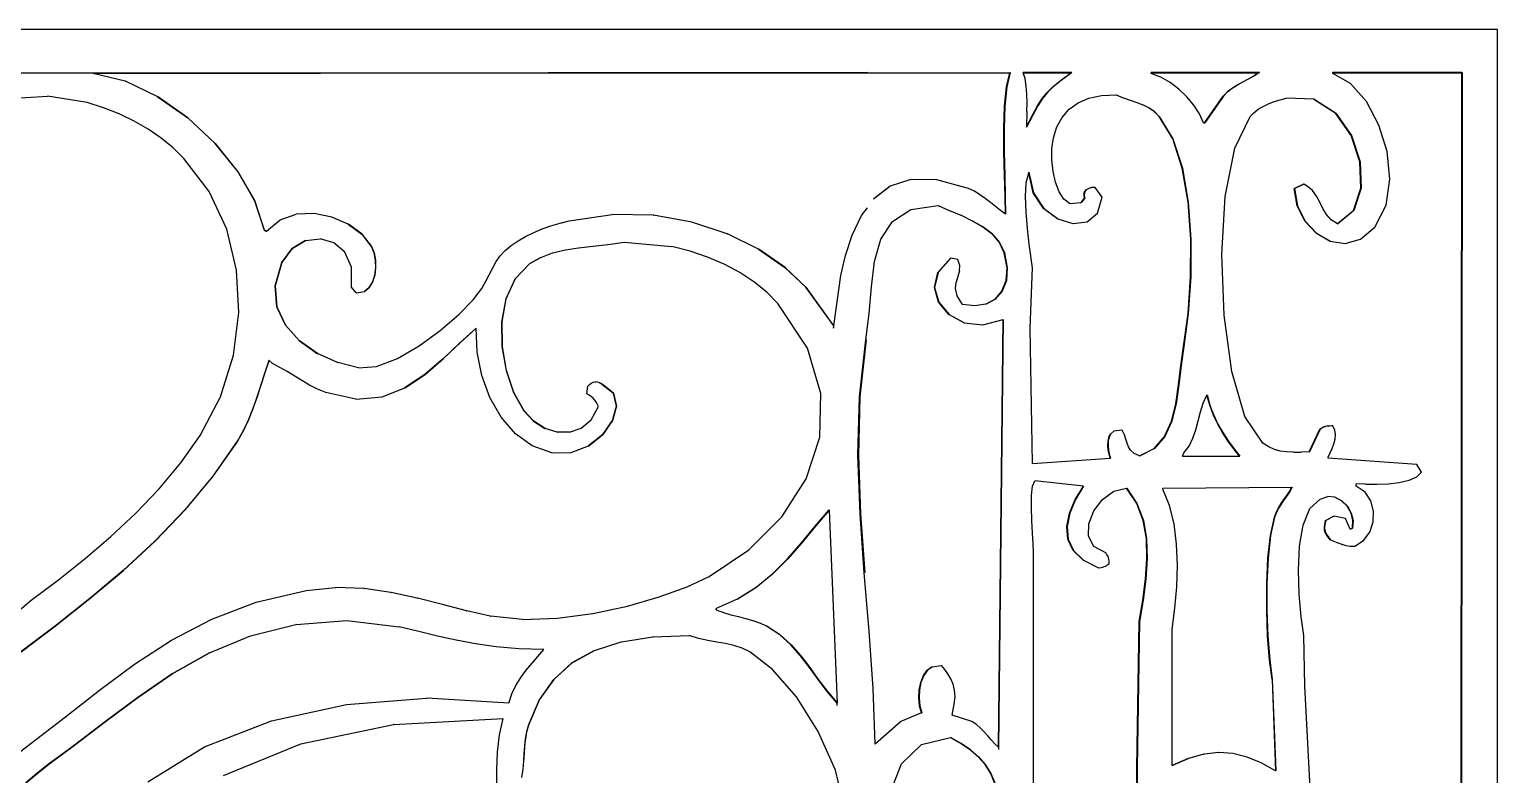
# Model space of a CAD drawing. Header units: inches. Extents: x 1397 to 20304, y -27267 to -746.
# Drawn here: x 17259.59 to 17279.58, y -23847.91 to -23837.76 of the extents above; entities that cross this region are included whole.
import ezdxf

# ---------------------------------------------------------------- set-up
doc = ezdxf.new("R2010")
doc.units = ezdxf.units.IN
doc.header["$LTSCALE"] = 17
doc.header["$MEASUREMENT"] = 0
doc.layers.add('25 BOT BAR', color=12, linetype='Continuous', lineweight=25)

# ---------------------------------------------------------------- blocks, each defined once
blk = doc.blocks.new('A$C261f3448')
for p, q in [((0, 24), (40, 24)), ((40, 0), (40, 24)), ((19.334, 23.407), (27.071, 23.407)), ((20.879, 23.4), (20.876, 23.4)), ((20.879, 23.4), (27.071, 23.407)), ((21.315, 23.293), (20.879, 23.4)), ((27.065, 23.407), (33.361, 23.414)), ((27.065, 23.407), (33.36, 23.407)), ((27.074, 23.407), (27.071, 23.407)), ((31.421, 23.412), (27.074, 23.407)), ((27.074, 23.407), (31.421, 23.407)), ((33.314, 23.218), (33.36, 23.407)), ((33.364, 23.414), (33.317, 23.218)), ((33.36, 23.407), (33.361, 23.414)), ((33.361, 23.414), (33.364, 23.414)), ((34.202, 23.414), (33.539, 23.414)), ((33.541, 23.407), (33.539, 23.414)), ((33.541, 23.407), (34.192, 23.407)), ((33.566, 23.329), (33.541, 23.407)), ((34.057, 23.309), (34.192, 23.407)), ((34.205, 23.414), (34.06, 23.309)), ((34.192, 23.407), (34.202, 23.414)), ((34.202, 23.414), (34.205, 23.414)), ((36.755, 23.414), (35.283, 23.414)), ((35.283, 23.407), (35.283, 23.414)), ((35.283, 23.407), (36.743, 23.407)), ((35.283, 23.4), (35.283, 23.407)), ((35.413, 23.349), (35.283, 23.4)), ((36.683, 23.368), (36.743, 23.407)), ((36.746, 23.407), (36.686, 23.368)), ((36.743, 23.407), (36.755, 23.414)), ((36.743, 23.407), (36.746, 23.407)), ((36.758, 23.414), (36.746, 23.407)), ((36.755, 23.414), (36.758, 23.414)), ((39.513, 23.414), (37.756, 23.414)), ((37.756, 23.407), (37.756, 23.414)), ((37.756, 23.407), (39.513, 23.407)), ((37.756, 23.4), (37.756, 23.407)), ((37.999, 23.263), (37.756, 23.4)), ((39.505, 13.737), (39.513, 23.407)), ((39.516, 23.407), (39.508, 13.737)), ((39.513, 23.407), (39.513, 23.414)), ((39.513, 23.414), (39.516, 23.414)), ((39.513, 23.407), (39.516, 23.407)), ((39.516, 23.414), (39.516, 23.407)), ((21.315, 23.293), (21.318, 23.293)), ((21.751, 23.084), (21.318, 23.293)), ((33.288, 22.955), (33.314, 23.218)), ((33.317, 23.218), (33.291, 22.955)), ((33.314, 23.218), (33.317, 23.218)), ((33.583, 23.228), (33.566, 23.329)), ((33.591, 23.116), (33.583, 23.228)), ((33.866, 23.141), (33.949, 23.222)), ((33.952, 23.222), (33.87, 23.141)), ((33.949, 23.222), (34.057, 23.309)), ((33.949, 23.222), (33.952, 23.222)), ((34.06, 23.309), (33.952, 23.222)), ((34.057, 23.309), (34.06, 23.309)), ((35.54, 23.276), (35.413, 23.349)), ((35.66, 23.185), (35.54, 23.276)), ((36.321, 23.15), (36.387, 23.2)), ((36.39, 23.2), (36.324, 23.15)), ((36.387, 23.2), (36.458, 23.244)), ((36.387, 23.2), (36.39, 23.2)), ((36.461, 23.244), (36.39, 23.2)), ((36.458, 23.244), (36.533, 23.286)), ((36.458, 23.244), (36.461, 23.244)), ((36.536, 23.286), (36.461, 23.244)), ((36.533, 23.286), (36.608, 23.326)), ((36.533, 23.286), (36.536, 23.286)), ((36.611, 23.326), (36.536, 23.286)), ((36.608, 23.326), (36.683, 23.368)), ((36.608, 23.326), (36.611, 23.326)), ((36.686, 23.368), (36.611, 23.326)), ((36.683, 23.368), (36.686, 23.368)), ((38.213, 23.018), (37.999, 23.263)), ((19.667, 23.054), (20.258, 23.092)), ((20.797, 23.005), (20.258, 23.092)), ((21.02, 22.933), (20.797, 23.005)), ((21.751, 23.084), (21.754, 23.084)), ((21.751, 23.084), (22.165, 22.794)), ((22.168, 22.794), (21.754, 23.084)), ((33.594, 22.998), (33.591, 23.116)), ((33.592, 22.881), (33.594, 22.998)), ((33.737, 22.957), (33.799, 23.057)), ((33.802, 23.057), (33.74, 22.957)), ((33.799, 23.057), (33.866, 23.141)), ((33.799, 23.057), (33.802, 23.057)), ((33.87, 23.141), (33.802, 23.057)), ((33.866, 23.141), (33.87, 23.141)), ((34.166, 22.911), (34.288, 22.998)), ((34.288, 22.998), (34.435, 23.061)), ((34.435, 23.061), (34.608, 23.098)), ((34.608, 23.098), (34.807, 23.107)), ((34.807, 23.107), (34.902, 23.069)), ((34.902, 23.069), (34.905, 23.069)), ((34.905, 23.069), (35.086, 23.004)), ((35.086, 23.004), (35.089, 23.004)), ((35.089, 23.004), (35.171, 22.97)), ((35.77, 23.08), (35.66, 23.185)), ((35.865, 22.966), (35.77, 23.08)), ((36.009, 22.726), (36.263, 23.092)), ((36.266, 23.092), (36.012, 22.726)), ((36.263, 23.092), (36.321, 23.15)), ((36.263, 23.092), (36.266, 23.092)), ((36.324, 23.15), (36.266, 23.092)), ((36.321, 23.15), (36.324, 23.15)), ((36.879, 22.986), (36.956, 23.017)), ((36.956, 23.017), (37.038, 23.042)), ((37.038, 23.042), (37.122, 23.063)), ((37.496, 23.047), (37.122, 23.063)), ((37.496, 23.047), (37.499, 23.047)), ((37.795, 22.859), (37.496, 23.047)), ((37.499, 23.047), (37.798, 22.859)), ((38.383, 22.697), (38.213, 23.018)), ((21.233, 22.848), (21.02, 22.933)), ((21.435, 22.75), (21.233, 22.848)), ((22.165, 22.794), (22.168, 22.794)), ((22.165, 22.794), (22.537, 22.445)), ((22.54, 22.445), (22.168, 22.794)), ((33.278, 22.649), (33.288, 22.955)), ((33.291, 22.955), (33.281, 22.649)), ((33.288, 22.955), (33.291, 22.955)), ((33.671, 22.831), (33.586, 22.668)), ((33.592, 22.881), (33.587, 22.674)), ((33.587, 22.674), (33.668, 22.831)), ((33.668, 22.831), (33.737, 22.957)), ((33.668, 22.831), (33.671, 22.831)), ((33.74, 22.957), (33.671, 22.831)), ((33.737, 22.957), (33.74, 22.957)), ((33.997, 22.671), (34.069, 22.801)), ((34.069, 22.801), (34.166, 22.911)), ((35.171, 22.97), (35.175, 22.97)), ((35.251, 22.929), (35.171, 22.97)), ((35.175, 22.97), (35.254, 22.929)), ((35.324, 22.879), (35.251, 22.929)), ((35.251, 22.929), (35.254, 22.929)), ((35.254, 22.929), (35.327, 22.879)), ((35.324, 22.879), (35.327, 22.879)), ((35.391, 22.814), (35.324, 22.879)), ((35.327, 22.879), (35.394, 22.814)), ((35.576, 22.51), (35.391, 22.814)), ((35.391, 22.814), (35.394, 22.814)), ((35.394, 22.814), (35.579, 22.51)), ((35.942, 22.847), (35.865, 22.966)), ((35.996, 22.726), (35.942, 22.847)), ((36.42, 22.381), (36.631, 22.814)), ((36.631, 22.814), (36.682, 22.865)), ((36.682, 22.865), (36.741, 22.911)), ((36.741, 22.911), (36.807, 22.951)), ((36.807, 22.951), (36.879, 22.986)), ((37.795, 22.859), (37.798, 22.859)), ((38.007, 22.555), (37.795, 22.859)), ((37.798, 22.859), (38.01, 22.555)), ((21.625, 22.639), (21.435, 22.75)), ((21.802, 22.518), (21.625, 22.639)), ((33.278, 22.649), (33.281, 22.649)), ((33.279, 22.326), (33.278, 22.649)), ((33.281, 22.649), (33.282, 22.326)), ((33.586, 22.668), (33.587, 22.674)), ((33.951, 22.521), (33.997, 22.671)), ((35.996, 22.726), (36.009, 22.726)), ((36.009, 22.726), (36.012, 22.726)), ((38.495, 22.334), (38.383, 22.697)), ((21.965, 22.386), (21.802, 22.518)), ((22.537, 22.445), (22.848, 22.06)), ((22.537, 22.445), (22.54, 22.445)), ((22.851, 22.06), (22.54, 22.445)), ((33.932, 22.377), (33.951, 22.521)), ((35.576, 22.51), (35.579, 22.51)), ((35.705, 22.111), (35.576, 22.51)), ((35.579, 22.51), (35.708, 22.111)), ((38.007, 22.555), (38.01, 22.555)), ((38.124, 22.195), (38.007, 22.555)), ((38.01, 22.555), (38.128, 22.195)), ((22.113, 22.243), (21.965, 22.386)), ((22.457, 21.79), (22.113, 22.243)), ((33.286, 22.008), (33.279, 22.326)), ((33.279, 22.326), (33.282, 22.326)), ((33.282, 22.326), (33.289, 22.008)), ((33.93, 22.222), (33.932, 22.377)), ((33.947, 22.065), (33.93, 22.222)), ((36.292, 21.722), (36.42, 22.381)), ((38.138, 21.835), (38.124, 22.195)), ((38.124, 22.195), (38.128, 22.195)), ((38.128, 22.195), (38.141, 21.835)), ((38.533, 21.959), (38.495, 22.334)), ((22.848, 22.06), (23.078, 21.658)), ((22.848, 22.06), (22.851, 22.06)), ((23.081, 21.658), (22.851, 22.06)), ((33.286, 22.008), (33.289, 22.008)), ((33.294, 21.718), (33.286, 22.008)), ((33.289, 22.008), (33.297, 21.718)), ((33.583, 21.909), (33.617, 22.046)), ((33.617, 22.046), (33.618, 22.053)), ((33.676, 21.774), (33.617, 22.046)), ((33.618, 22.053), (33.679, 21.774)), ((33.98, 21.917), (33.947, 22.065)), ((35.705, 22.111), (35.708, 22.111)), ((35.786, 21.646), (35.705, 22.111)), ((35.708, 22.111), (35.789, 21.646)), ((22.696, 21.277), (22.457, 21.79)), ((31.502, 21.691), (31.726, 21.863)), ((31.729, 21.863), (31.505, 21.691)), ((31.726, 21.863), (31.729, 21.863)), ((32.01, 21.957), (31.729, 21.863)), ((32.01, 21.957), (32.013, 21.957)), ((32.366, 21.951), (32.013, 21.957)), ((32.794, 21.833), (32.366, 21.951)), ((32.876, 21.794), (32.794, 21.833)), ((32.952, 21.748), (32.876, 21.794)), ((33.572, 21.722), (33.583, 21.909)), ((34.029, 21.788), (33.98, 21.917)), ((34.372, 21.771), (34.383, 21.797)), ((34.386, 21.797), (34.375, 21.771)), ((34.383, 21.797), (34.403, 21.818)), ((34.383, 21.797), (34.386, 21.797)), ((34.406, 21.818), (34.386, 21.797)), ((34.403, 21.818), (34.432, 21.834)), ((34.403, 21.818), (34.406, 21.818)), ((34.435, 21.834), (34.406, 21.818)), ((34.432, 21.834), (34.435, 21.834)), ((34.47, 21.844), (34.435, 21.834)), ((34.47, 21.844), (34.473, 21.844)), ((34.519, 21.848), (34.473, 21.844)), ((34.519, 21.848), (34.522, 21.848)), ((34.617, 21.716), (34.522, 21.848)), ((37.23, 21.833), (37.233, 21.833)), ((37.27, 21.598), (37.23, 21.833)), ((37.233, 21.833), (37.357, 21.892)), ((37.358, 21.891), (37.233, 21.833)), ((37.233, 21.833), (37.274, 21.598)), ((37.357, 21.892), (37.36, 21.892)), ((37.357, 21.892), (37.358, 21.891)), ((37.36, 21.892), (37.358, 21.891)), ((37.408, 21.863), (37.36, 21.892)), ((37.481, 21.804), (37.408, 21.863)), ((37.535, 21.729), (37.481, 21.804)), ((38.038, 21.534), (38.138, 21.835)), ((38.141, 21.835), (38.041, 21.534)), ((38.138, 21.835), (38.141, 21.835)), ((38.482, 21.606), (38.533, 21.959)), ((23.078, 21.658), (23.081, 21.658)), ((23.078, 21.658), (23.207, 21.263)), ((23.21, 21.263), (23.081, 21.658)), ((31.502, 21.691), (31.505, 21.691)), ((32.009, 21.544), (32.381, 21.599)), ((32.381, 21.599), (32.533, 21.534)), ((33.025, 21.697), (32.952, 21.748)), ((33.095, 21.643), (33.025, 21.697)), ((33.164, 21.588), (33.095, 21.643)), ((33.294, 21.718), (33.297, 21.718)), ((33.298, 21.484), (33.294, 21.718)), ((33.297, 21.718), (33.301, 21.482)), ((33.579, 21.509), (33.572, 21.722)), ((33.676, 21.774), (33.679, 21.774)), ((33.818, 21.56), (33.676, 21.774)), ((33.679, 21.774), (33.821, 21.56)), ((34.094, 21.689), (34.029, 21.788)), ((34.173, 21.628), (34.094, 21.689)), ((34.173, 21.628), (34.329, 21.643)), ((34.329, 21.643), (34.376, 21.702)), ((34.329, 21.643), (34.332, 21.643)), ((34.379, 21.702), (34.332, 21.643)), ((34.37, 21.739), (34.372, 21.771)), ((34.376, 21.702), (34.37, 21.739)), ((34.37, 21.739), (34.373, 21.739)), ((34.372, 21.771), (34.375, 21.771)), ((34.375, 21.771), (34.373, 21.739)), ((34.373, 21.739), (34.379, 21.702)), ((34.376, 21.702), (34.379, 21.702)), ((34.554, 21.497), (34.617, 21.716)), ((35.786, 21.646), (35.789, 21.646)), ((35.822, 21.143), (35.786, 21.646)), ((35.789, 21.646), (35.825, 21.143)), ((36.245, 20.933), (36.292, 21.722)), ((37.27, 21.598), (37.274, 21.598)), ((37.376, 21.389), (37.27, 21.598)), ((37.274, 21.598), (37.379, 21.389)), ((37.579, 21.647), (37.535, 21.729)), ((37.621, 21.561), (37.579, 21.647)), ((38.327, 21.306), (38.482, 21.606)), ((23.24, 21.249), (23.422, 21.405)), ((23.422, 21.405), (23.644, 21.484)), ((23.888, 21.493), (23.644, 21.484)), ((24.126, 21.443), (23.888, 21.493)), ((24.126, 21.443), (24.129, 21.443)), ((24.35, 21.345), (24.129, 21.443)), ((27.235, 21.362), (27.361, 21.394)), ((27.361, 21.394), (27.943, 21.478)), ((27.943, 21.478), (27.946, 21.478)), ((28.502, 21.467), (27.946, 21.478)), ((28.502, 21.467), (28.505, 21.467)), ((29.028, 21.375), (28.505, 21.467)), ((31.212, 21.198), (31.34, 21.463)), ((31.34, 21.463), (31.421, 21.57)), ((31.759, 21.385), (32.009, 21.544)), ((32.533, 21.534), (32.536, 21.534)), ((32.536, 21.534), (32.691, 21.467)), ((32.691, 21.467), (32.694, 21.467)), ((32.694, 21.467), (32.846, 21.394)), ((32.846, 21.394), (32.849, 21.394)), ((32.99, 21.311), (32.846, 21.394)), ((32.849, 21.394), (32.993, 21.311)), ((33.232, 21.533), (33.164, 21.588)), ((33.298, 21.484), (33.232, 21.533)), ((33.301, 21.482), (33.298, 21.484)), ((33.597, 21.288), (33.579, 21.509)), ((33.818, 21.56), (33.821, 21.56)), ((34.009, 21.418), (33.818, 21.56)), ((33.821, 21.56), (34.012, 21.418)), ((34.009, 21.418), (34.012, 21.418)), ((34.012, 21.418), (34.217, 21.356)), ((34.411, 21.38), (34.554, 21.497)), ((37.669, 21.479), (37.621, 21.561)), ((37.733, 21.407), (37.669, 21.479)), ((37.818, 21.351), (37.733, 21.407)), ((37.818, 21.351), (38.038, 21.534)), ((38.041, 21.534), (37.82, 21.35)), ((38.038, 21.534), (38.041, 21.534)), ((22.83, 20.722), (22.696, 21.277)), ((23.207, 21.263), (23.21, 21.263)), ((23.24, 21.249), (23.21, 21.263)), ((23.21, 21.263), (23.239, 21.248)), ((23.239, 21.248), (23.24, 21.249)), ((24.35, 21.345), (24.353, 21.345)), ((24.35, 21.345), (24.536, 21.208)), ((24.539, 21.208), (24.353, 21.345)), ((24.536, 21.208), (24.539, 21.208)), ((24.536, 21.208), (24.666, 21.043)), ((24.669, 21.043), (24.539, 21.208)), ((26.766, 21.179), (26.876, 21.232)), ((26.876, 21.232), (26.991, 21.281)), ((26.991, 21.281), (27.111, 21.324)), ((27.111, 21.324), (27.235, 21.362)), ((29.028, 21.375), (29.031, 21.375)), ((29.51, 21.217), (29.031, 21.375)), ((29.51, 21.217), (29.513, 21.217)), ((29.937, 21.007), (29.513, 21.217)), ((31.12, 20.92), (31.212, 21.198)), ((31.604, 21.142), (31.759, 21.385)), ((32.99, 21.311), (32.993, 21.311)), ((33.116, 21.213), (32.99, 21.311)), ((32.993, 21.311), (33.119, 21.213)), ((33.116, 21.213), (33.119, 21.213)), ((33.216, 21.095), (33.116, 21.213)), ((33.119, 21.213), (33.219, 21.095)), ((33.622, 21.076), (33.597, 21.288)), ((34.217, 21.356), (34.22, 21.356)), ((34.22, 21.356), (34.411, 21.38)), ((37.376, 21.389), (37.379, 21.389)), ((37.53, 21.223), (37.376, 21.389)), ((37.379, 21.389), (37.533, 21.223)), ((37.53, 21.223), (37.533, 21.223)), ((37.718, 21.115), (37.53, 21.223)), ((37.533, 21.223), (37.721, 21.115)), ((37.82, 21.35), (37.818, 21.351)), ((38.134, 21.141), (38.327, 21.306)), ((23.586, 21.017), (23.445, 20.823)), ((23.448, 20.823), (23.589, 21.017)), ((23.768, 21.124), (23.586, 21.017)), ((23.586, 21.017), (23.589, 21.017)), ((23.589, 21.017), (23.771, 21.124)), ((23.768, 21.124), (23.771, 21.124)), ((23.771, 21.124), (23.967, 21.148)), ((24.154, 21.094), (23.967, 21.148)), ((24.305, 20.963), (24.154, 21.094)), ((24.666, 21.043), (24.669, 21.043)), ((24.666, 21.043), (24.702, 20.955)), ((24.705, 20.955), (24.669, 21.043)), ((26.486, 20.989), (26.568, 21.058)), ((26.568, 21.058), (26.663, 21.121)), ((26.663, 21.121), (26.766, 21.179)), ((27.136, 20.954), (27.304, 20.996)), ((27.304, 20.996), (27.307, 20.996)), ((27.307, 20.996), (27.486, 21.025)), ((27.486, 21.025), (27.489, 21.025)), ((27.489, 21.025), (27.68, 21.048)), ((27.68, 21.048), (27.683, 21.048)), ((27.683, 21.048), (27.887, 21.071)), ((27.89, 21.071), (27.887, 21.071)), ((27.89, 21.071), (28.106, 21.101)), ((28.106, 21.101), (28.757, 21.043)), ((29.005, 20.98), (28.757, 21.043)), ((29.937, 21.007), (29.94, 21.007)), ((29.937, 21.007), (30.297, 20.758)), ((30.3, 20.758), (29.94, 21.007)), ((31.518, 20.838), (31.604, 21.142)), ((33.216, 21.095), (33.219, 21.095)), ((33.282, 20.955), (33.216, 21.095)), ((33.219, 21.095), (33.285, 20.955)), ((33.666, 20.75), (33.622, 21.076)), ((35.82, 20.629), (35.822, 21.143)), ((35.822, 21.143), (35.825, 21.143)), ((35.825, 21.143), (35.823, 20.629)), ((37.718, 21.115), (37.721, 21.115)), ((37.721, 21.115), (37.923, 21.083)), ((37.923, 21.083), (37.926, 21.083)), ((37.924, 21.083), (37.923, 21.083)), ((37.926, 21.083), (38.134, 21.141)), ((23.445, 20.823), (23.354, 20.506)), ((23.357, 20.506), (23.448, 20.823)), ((23.445, 20.823), (23.448, 20.823)), ((24.395, 20.759), (24.305, 20.963)), ((24.702, 20.955), (24.705, 20.955)), ((24.702, 20.955), (24.721, 20.856)), ((24.724, 20.856), (24.705, 20.955)), ((24.721, 20.856), (24.724, 20.856)), ((24.721, 20.856), (24.724, 20.753)), ((24.727, 20.753), (24.724, 20.856)), ((26.319, 20.752), (26.366, 20.836)), ((26.366, 20.836), (26.42, 20.915)), ((26.42, 20.915), (26.486, 20.989)), ((26.822, 20.809), (26.622, 20.602)), ((26.625, 20.602), (26.825, 20.809)), ((26.972, 20.894), (26.822, 20.809)), ((26.822, 20.809), (26.825, 20.809)), ((26.825, 20.809), (26.975, 20.894)), ((26.972, 20.894), (26.975, 20.894)), ((26.975, 20.894), (27.133, 20.954)), ((27.133, 20.954), (27.136, 20.954)), ((29.243, 20.899), (29.005, 20.98)), ((29.469, 20.802), (29.243, 20.899)), ((29.681, 20.69), (29.469, 20.802)), ((31.056, 20.648), (31.12, 20.92)), ((31.473, 20.494), (31.518, 20.838)), ((32.379, 20.69), (32.553, 20.882)), ((32.556, 20.882), (32.382, 20.69)), ((32.553, 20.882), (32.556, 20.882)), ((32.553, 20.882), (32.557, 20.881)), ((32.651, 20.867), (32.556, 20.882)), ((32.68, 20.785), (32.651, 20.867)), ((33.282, 20.955), (33.285, 20.955)), ((33.321, 20.752), (33.282, 20.955)), ((33.285, 20.955), (33.324, 20.752)), ((36.276, 20.107), (36.245, 20.933)), ((22.861, 20.144), (22.83, 20.722)), ((24.396, 20.487), (24.395, 20.759)), ((24.711, 20.652), (24.681, 20.56)), ((24.684, 20.56), (24.714, 20.652)), ((24.724, 20.753), (24.711, 20.652)), ((24.711, 20.652), (24.714, 20.652)), ((24.714, 20.652), (24.727, 20.753)), ((24.724, 20.753), (24.727, 20.753)), ((26.226, 20.57), (26.319, 20.752)), ((26.622, 20.602), (26.498, 20.33)), ((26.501, 20.33), (26.625, 20.602)), ((26.622, 20.602), (26.625, 20.602)), ((29.875, 20.563), (29.681, 20.69)), ((30.297, 20.758), (30.3, 20.758)), ((30.297, 20.758), (30.58, 20.487)), ((30.583, 20.487), (30.3, 20.758)), ((30.964, 19.96), (31.056, 20.648)), ((32.331, 20.482), (32.379, 20.69)), ((32.382, 20.69), (32.334, 20.482)), ((32.379, 20.69), (32.382, 20.69)), ((32.675, 20.709), (32.628, 20.556)), ((32.675, 20.709), (32.68, 20.785)), ((33.309, 20.577), (33.321, 20.752)), ((33.324, 20.752), (33.312, 20.577)), ((33.321, 20.752), (33.324, 20.752)), ((33.634, 19.93), (33.666, 20.75)), ((35.786, 20.132), (35.82, 20.629)), ((35.823, 20.629), (35.789, 20.132)), ((35.82, 20.629), (35.823, 20.629)), ((23.354, 20.506), (23.377, 20.22)), ((23.354, 20.506), (23.357, 20.506)), ((23.38, 20.22), (23.357, 20.506)), ((24.46, 20.413), (24.396, 20.487)), ((24.46, 20.413), (24.463, 20.413)), ((24.463, 20.413), (24.571, 20.428)), ((24.634, 20.484), (24.571, 20.428)), ((24.571, 20.428), (24.574, 20.428)), ((24.574, 20.428), (24.637, 20.484)), ((24.681, 20.56), (24.634, 20.484)), ((24.634, 20.484), (24.637, 20.484)), ((24.637, 20.484), (24.684, 20.56)), ((24.681, 20.56), (24.684, 20.56)), ((26.053, 20.318), (26.172, 20.472)), ((26.172, 20.472), (26.226, 20.57)), ((30.048, 20.421), (29.875, 20.563)), ((30.199, 20.267), (30.048, 20.421)), ((30.58, 20.487), (30.96, 19.96)), ((30.58, 20.487), (30.583, 20.487)), ((30.964, 19.96), (30.583, 20.487)), ((31.442, 20.13), (31.473, 20.494)), ((32.331, 20.482), (32.334, 20.482)), ((32.387, 20.282), (32.331, 20.482)), ((32.334, 20.482), (32.39, 20.282)), ((32.62, 20.47), (32.628, 20.556)), ((32.643, 20.37), (32.62, 20.47)), ((33.157, 20.327), (33.252, 20.434)), ((33.255, 20.434), (33.16, 20.327)), ((33.252, 20.434), (33.309, 20.577)), ((33.252, 20.434), (33.255, 20.434)), ((33.312, 20.577), (33.255, 20.434)), ((33.309, 20.577), (33.312, 20.577)), ((23.377, 20.22), (23.38, 20.22)), ((23.377, 20.22), (23.495, 19.969)), ((23.498, 19.969), (23.38, 20.22)), ((25.855, 20.118), (26.053, 20.318)), ((26.498, 20.33), (26.441, 20.016)), ((26.444, 20.016), (26.501, 20.33)), ((26.498, 20.33), (26.501, 20.33)), ((30.602, 19.656), (30.199, 20.267)), ((32.387, 20.282), (32.39, 20.282)), ((32.528, 20.115), (32.387, 20.282)), ((32.39, 20.282), (32.531, 20.115)), ((32.714, 20.252), (32.643, 20.37)), ((32.883, 20.232), (32.714, 20.252)), ((33.031, 20.258), (32.883, 20.232)), ((33.031, 20.258), (33.157, 20.327)), ((33.031, 20.258), (33.034, 20.258)), ((33.16, 20.327), (33.034, 20.258)), ((33.157, 20.327), (33.16, 20.327)), ((22.788, 19.563), (22.861, 20.144)), ((25.602, 19.9), (25.855, 20.118)), ((26.441, 20.016), (26.444, 20.016)), ((26.441, 20.016), (26.445, 19.682)), ((26.448, 19.682), (26.444, 20.016)), ((31.398, 19.769), (31.442, 20.13)), ((32.528, 20.115), (32.531, 20.115)), ((32.735, 20.004), (32.528, 20.115)), ((32.531, 20.115), (32.738, 20.004)), ((32.735, 20.004), (32.738, 20.004)), ((32.738, 20.004), (32.988, 19.974)), ((32.991, 19.974), (33.266, 20.047)), ((33.203, 14.224), (33.266, 20.047)), ((33.269, 20.047), (33.206, 14.221)), ((33.266, 20.047), (33.269, 20.047)), ((35.724, 19.682), (35.786, 20.132)), ((35.789, 20.132), (35.727, 19.682)), ((35.786, 20.132), (35.789, 20.132)), ((36.381, 19.341), (36.276, 20.107)), ((23.495, 19.969), (23.685, 19.757)), ((23.495, 19.969), (23.498, 19.969)), ((23.688, 19.757), (23.498, 19.969)), ((25.315, 19.69), (25.602, 19.9)), ((26.093, 19.93), (25.875, 19.737)), ((25.878, 19.737), (26.093, 19.928)), ((26.093, 19.928), (26.093, 19.93)), ((26.107, 19.604), (26.093, 19.928)), ((30.96, 19.96), (30.96, 19.93)), ((30.96, 19.96), (30.964, 19.96)), ((30.96, 19.93), (30.964, 19.953)), ((30.964, 19.953), (30.964, 19.96)), ((32.988, 19.974), (32.991, 19.974)), ((33.666, 18.086), (33.634, 19.93)), ((23.685, 19.757), (23.929, 19.587)), ((23.685, 19.757), (23.688, 19.757)), ((23.932, 19.587), (23.688, 19.757)), ((25.02, 19.516), (25.315, 19.69)), ((25.875, 19.737), (25.647, 19.518)), ((25.65, 19.518), (25.878, 19.737)), ((25.875, 19.737), (25.878, 19.737)), ((26.17, 19.285), (26.107, 19.604)), ((26.445, 19.682), (26.448, 19.682)), ((26.445, 19.682), (26.502, 19.354)), ((26.505, 19.354), (26.448, 19.682)), ((30.784, 19.042), (30.602, 19.656)), ((31.31, 18.994), (31.398, 19.769)), ((31.404, 19.769), (31.316, 18.994)), ((31.319, 18.994), (31.408, 19.769)), ((35.687, 19.423), (35.724, 19.682)), ((35.727, 19.682), (35.69, 19.423)), ((35.724, 19.682), (35.727, 19.682)), ((22.613, 18.997), (22.788, 19.563)), ((23.27, 19.491), (23.215, 19.324)), ((23.218, 19.324), (23.273, 19.489)), ((23.273, 19.489), (23.27, 19.491)), ((23.318, 19.447), (23.273, 19.489)), ((23.421, 19.396), (23.318, 19.447)), ((23.52, 19.338), (23.421, 19.396)), ((23.929, 19.587), (23.932, 19.587)), ((24.204, 19.463), (23.932, 19.587)), ((24.204, 19.463), (24.207, 19.463)), ((24.491, 19.389), (24.207, 19.463)), ((24.491, 19.389), (24.737, 19.407)), ((24.737, 19.407), (25.02, 19.516)), ((25.647, 19.518), (25.398, 19.302)), ((25.401, 19.302), (25.65, 19.518)), ((25.647, 19.518), (25.65, 19.518)), ((35.657, 19.159), (35.687, 19.423)), ((35.69, 19.423), (35.66, 19.159)), ((35.687, 19.423), (35.69, 19.423)), ((23.215, 19.324), (23.162, 19.158)), ((23.165, 19.158), (23.218, 19.324)), ((23.215, 19.324), (23.218, 19.324)), ((23.719, 19.215), (23.52, 19.338)), ((23.822, 19.155), (23.719, 19.215)), ((25.398, 19.302), (25.122, 19.119)), ((25.125, 19.119), (25.401, 19.302)), ((25.398, 19.302), (25.401, 19.302)), ((26.28, 18.984), (26.17, 19.285)), ((26.502, 19.354), (26.505, 19.354)), ((26.502, 19.354), (26.603, 19.053)), ((26.606, 19.053), (26.505, 19.354)), ((27.658, 19.183), (27.684, 19.194)), ((27.684, 19.194), (27.713, 19.197)), ((27.713, 19.197), (27.716, 19.197)), ((27.716, 19.197), (27.714, 19.197)), ((27.743, 19.194), (27.716, 19.197)), ((27.743, 19.194), (27.746, 19.194)), ((27.774, 19.185), (27.746, 19.194)), ((36.559, 18.728), (36.381, 19.341)), ((22.335, 18.466), (22.613, 18.997)), ((23.11, 18.997), (23.054, 18.838)), ((23.057, 18.838), (23.113, 18.997)), ((23.162, 19.158), (23.11, 18.997)), ((23.11, 18.997), (23.113, 18.997)), ((23.113, 18.997), (23.165, 19.158)), ((23.162, 19.158), (23.165, 19.158)), ((23.931, 19.1), (23.822, 19.155)), ((24.047, 19.052), (23.931, 19.1)), ((24.455, 18.964), (24.047, 19.052)), ((24.458, 18.964), (24.811, 18.996)), ((24.811, 18.996), (24.814, 18.996)), ((24.814, 18.996), (25.122, 19.119)), ((25.122, 19.119), (25.125, 19.119)), ((26.603, 19.053), (26.606, 19.053)), ((26.603, 19.053), (26.743, 18.803)), ((26.746, 18.803), (26.606, 19.053)), ((27.599, 19.037), (27.615, 19.14)), ((27.633, 19.017), (27.599, 19.037)), ((27.615, 19.14), (27.634, 19.165)), ((27.661, 18.997), (27.633, 19.017)), ((27.634, 19.165), (27.658, 19.183)), ((27.685, 18.978), (27.661, 18.997)), ((27.774, 19.185), (27.777, 19.185)), ((27.774, 19.185), (27.805, 19.169)), ((27.808, 19.169), (27.777, 19.185)), ((27.805, 19.169), (27.808, 19.169)), ((27.805, 19.169), (27.961, 19.044)), ((27.964, 19.044), (27.808, 19.169)), ((27.961, 19.044), (27.964, 19.044)), ((27.961, 19.044), (28.002, 18.869)), ((28.005, 18.869), (27.964, 19.044)), ((30.77, 18.444), (30.784, 19.042)), ((31.29, 18.202), (31.31, 18.994)), ((31.316, 18.994), (31.296, 18.202)), ((31.3, 18.202), (31.319, 18.994)), ((31.316, 18.994), (31.319, 18.994)), ((35.619, 18.901), (35.657, 19.159)), ((35.66, 19.159), (35.622, 18.901)), ((35.657, 19.159), (35.66, 19.159)), ((35.992, 18.909), (36.042, 19.019)), ((36.042, 19.019), (36.044, 19.023)), ((36.081, 18.88), (36.042, 19.019)), ((36.042, 19.019), (36.063, 18.956)), ((36.044, 19.023), (36.063, 18.956)), ((23.054, 18.838), (22.993, 18.685)), ((22.996, 18.685), (23.057, 18.838)), ((23.054, 18.838), (23.057, 18.838)), ((24.455, 18.964), (24.458, 18.964)), ((26.433, 18.716), (26.28, 18.984)), ((26.743, 18.803), (26.746, 18.803)), ((26.743, 18.803), (26.874, 18.663)), ((26.877, 18.663), (26.746, 18.803)), ((27.657, 18.683), (27.758, 18.862)), ((27.706, 18.956), (27.685, 18.978)), ((27.724, 18.931), (27.706, 18.956)), ((27.741, 18.9), (27.724, 18.931)), ((27.758, 18.862), (27.741, 18.9)), ((28.002, 18.869), (27.948, 18.673)), ((27.951, 18.673), (28.005, 18.869)), ((28.002, 18.869), (28.005, 18.869)), ((35.56, 18.662), (35.619, 18.901)), ((35.622, 18.901), (35.563, 18.662)), ((35.619, 18.901), (35.622, 18.901)), ((35.953, 18.789), (35.992, 18.909)), ((36.063, 18.956), (36.084, 18.88)), ((36.081, 18.88), (36.084, 18.88)), ((36.131, 18.747), (36.081, 18.88)), ((36.084, 18.88), (36.111, 18.809)), ((36.111, 18.809), (36.131, 18.747)), ((36.111, 18.809), (36.134, 18.747)), ((22.993, 18.685), (22.924, 18.536)), ((22.927, 18.536), (22.996, 18.685)), ((22.993, 18.685), (22.996, 18.685)), ((26.626, 18.492), (26.433, 18.716)), ((26.874, 18.663), (26.877, 18.663)), ((26.874, 18.663), (27.029, 18.565)), ((27.032, 18.565), (26.877, 18.663)), ((27.522, 18.569), (27.657, 18.683)), ((27.948, 18.673), (27.815, 18.483)), ((27.818, 18.483), (27.951, 18.673)), ((27.948, 18.673), (27.951, 18.673)), ((35.466, 18.455), (35.56, 18.662)), ((35.563, 18.662), (35.469, 18.455)), ((35.56, 18.662), (35.563, 18.662)), ((35.891, 18.545), (35.922, 18.666)), ((35.922, 18.666), (35.953, 18.789)), ((36.131, 18.747), (36.134, 18.747)), ((36.189, 18.624), (36.131, 18.747)), ((36.134, 18.747), (36.192, 18.624)), ((36.255, 18.508), (36.189, 18.624)), ((36.189, 18.624), (36.192, 18.624)), ((36.192, 18.624), (36.258, 18.508)), ((36.805, 18.364), (36.559, 18.728)), ((37.674, 18.594), (37.655, 18.59)), ((37.674, 18.594), (37.677, 18.594)), ((37.702, 18.597), (37.677, 18.594)), ((37.702, 18.597), (37.705, 18.597)), ((37.738, 18.598), (37.705, 18.597)), ((37.756, 18.598), (37.738, 18.598)), ((37.783, 18.541), (37.756, 18.598)), ((22.071, 18.095), (22.335, 18.466)), ((22.842, 18.393), (22.508, 17.914)), ((22.511, 17.914), (22.845, 18.393)), ((22.924, 18.536), (22.842, 18.393)), ((22.842, 18.393), (22.845, 18.393)), ((22.845, 18.393), (22.927, 18.536)), ((22.924, 18.536), (22.927, 18.536)), ((26.857, 18.327), (26.626, 18.492)), ((27.029, 18.565), (27.032, 18.565)), ((27.197, 18.514), (27.032, 18.565)), ((27.197, 18.514), (27.2, 18.514)), ((27.365, 18.514), (27.2, 18.514)), ((27.365, 18.514), (27.522, 18.569)), ((27.815, 18.483), (27.622, 18.327)), ((27.625, 18.327), (27.818, 18.483)), ((27.815, 18.483), (27.818, 18.483)), ((30.585, 17.878), (30.77, 18.444)), ((34.696, 18.391), (34.708, 18.445)), ((34.711, 18.445), (34.699, 18.391)), ((34.708, 18.445), (34.733, 18.49)), ((34.708, 18.445), (34.711, 18.445)), ((34.736, 18.49), (34.711, 18.445)), ((34.733, 18.49), (34.773, 18.525)), ((34.733, 18.49), (34.736, 18.49)), ((34.776, 18.525), (34.736, 18.49)), ((34.773, 18.525), (34.776, 18.525)), ((34.884, 18.54), (34.776, 18.525)), ((34.884, 18.54), (34.887, 18.54)), ((34.919, 18.477), (34.887, 18.54)), ((34.94, 18.418), (34.919, 18.477)), ((34.955, 18.364), (34.94, 18.418)), ((35.324, 18.293), (35.466, 18.455)), ((35.469, 18.455), (35.327, 18.293)), ((35.466, 18.455), (35.469, 18.455)), ((35.8, 18.324), (35.852, 18.43)), ((35.852, 18.43), (35.891, 18.545)), ((36.255, 18.508), (36.258, 18.508)), ((36.327, 18.397), (36.255, 18.508)), ((36.258, 18.508), (36.33, 18.397)), ((36.404, 18.291), (36.327, 18.397)), ((36.327, 18.397), (36.33, 18.397)), ((36.33, 18.397), (36.407, 18.291)), ((37.436, 18.247), (37.579, 18.554)), ((37.582, 18.554), (37.439, 18.247)), ((37.579, 18.554), (37.599, 18.566)), ((37.579, 18.554), (37.582, 18.554)), ((37.602, 18.566), (37.582, 18.554)), ((37.599, 18.566), (37.617, 18.576)), ((37.599, 18.566), (37.602, 18.566)), ((37.62, 18.576), (37.602, 18.566)), ((37.617, 18.576), (37.62, 18.576)), ((37.633, 18.584), (37.62, 18.576)), ((37.633, 18.584), (37.637, 18.584)), ((37.652, 18.59), (37.637, 18.584)), ((37.652, 18.59), (37.655, 18.59)), ((37.77, 18.354), (37.786, 18.417)), ((37.791, 18.48), (37.783, 18.541)), ((37.786, 18.417), (37.791, 18.48)), ((27.123, 18.232), (26.857, 18.327)), ((27.123, 18.232), (27.126, 18.232)), ((27.126, 18.232), (27.385, 18.235)), ((27.385, 18.235), (27.388, 18.235)), ((27.388, 18.235), (27.622, 18.327)), ((27.622, 18.327), (27.625, 18.327)), ((31.319, 17.401), (31.29, 18.202)), ((31.296, 18.202), (31.3, 18.202)), ((31.296, 18.202), (31.325, 17.401)), ((31.328, 17.401), (31.3, 18.202)), ((34.694, 18.333), (34.696, 18.391)), ((34.694, 18.333), (34.697, 18.333)), ((34.699, 18.273), (34.694, 18.333)), ((34.696, 18.391), (34.699, 18.391)), ((34.699, 18.391), (34.697, 18.333)), ((34.697, 18.333), (34.702, 18.273)), ((34.71, 18.214), (34.699, 18.273)), ((34.699, 18.273), (34.702, 18.273)), ((34.702, 18.273), (34.713, 18.214)), ((34.71, 18.214), (34.713, 18.214)), ((34.725, 18.159), (34.71, 18.214)), ((34.713, 18.214), (34.728, 18.159)), ((34.974, 18.313), (34.955, 18.364)), ((35.003, 18.267), (34.974, 18.313)), ((35.051, 18.225), (35.003, 18.267)), ((35.123, 18.189), (35.051, 18.225)), ((35.123, 18.189), (35.324, 18.293)), ((35.327, 18.293), (35.124, 18.188)), ((35.324, 18.293), (35.327, 18.293)), ((35.711, 18.188), (35.727, 18.232)), ((35.727, 18.232), (35.8, 18.324)), ((36.404, 18.291), (36.407, 18.291)), ((36.485, 18.188), (36.404, 18.291)), ((36.407, 18.291), (36.488, 18.188)), ((36.883, 18.314), (36.805, 18.364)), ((36.961, 18.279), (36.883, 18.314)), ((37.041, 18.256), (36.961, 18.279)), ((37.127, 18.244), (37.041, 18.256)), ((37.22, 18.24), (37.127, 18.244)), ((37.22, 18.24), (37.321, 18.241)), ((37.321, 18.241), (37.324, 18.241)), ((37.436, 18.247), (37.324, 18.241)), ((37.436, 18.247), (37.439, 18.247)), ((37.693, 18.174), (37.72, 18.231)), ((37.72, 18.231), (37.747, 18.292)), ((37.747, 18.292), (37.77, 18.354)), ((21.777, 17.743), (22.071, 18.095)), ((33.666, 18.086), (34.725, 18.159)), ((34.725, 18.159), (34.728, 18.159)), ((35.124, 18.188), (35.123, 18.189)), ((35.711, 18.188), (36.485, 18.188)), ((36.485, 18.188), (36.488, 18.188)), ((37.693, 18.159), (37.693, 18.174)), ((38.898, 18.071), (37.693, 18.159)), ((38.962, 17.969), (38.898, 18.071)), ((22.508, 17.914), (22.132, 17.462)), ((22.135, 17.462), (22.511, 17.914)), ((22.508, 17.914), (22.511, 17.914)), ((30.256, 17.362), (30.585, 17.878)), ((33.668, 17.777), (33.697, 17.852)), ((34.36, 17.778), (33.697, 17.852)), ((38.074, 17.778), (38.074, 17.808)), ((38.203, 17.805), (38.074, 17.808)), ((38.203, 17.805), (38.206, 17.805)), ((38.206, 17.805), (38.355, 17.805)), ((38.355, 17.805), (38.511, 17.812)), ((38.511, 17.812), (38.661, 17.829)), ((38.661, 17.829), (38.794, 17.859)), ((38.794, 17.859), (38.898, 17.904)), ((38.898, 17.904), (38.962, 17.969)), ((21.458, 17.41), (21.777, 17.743)), ((33.652, 17.487), (33.654, 17.649)), ((33.654, 17.649), (33.668, 17.777)), ((34.172, 17.412), (34.249, 17.597)), ((34.252, 17.597), (34.175, 17.412)), ((34.249, 17.597), (34.36, 17.778)), ((34.249, 17.597), (34.252, 17.597)), ((34.363, 17.778), (34.252, 17.597)), ((34.36, 17.778), (34.363, 17.778)), ((34.504, 17.442), (34.622, 17.597)), ((34.622, 17.597), (34.776, 17.708)), ((34.776, 17.708), (34.947, 17.749)), ((35.086, 17.542), (34.947, 17.749)), ((34.947, 17.749), (34.95, 17.749)), ((34.95, 17.749), (35.089, 17.542)), ((35.442, 17.749), (37.198, 17.764)), ((35.442, 17.735), (35.442, 17.749)), ((35.533, 17.514), (35.442, 17.735)), ((37.053, 17.542), (37.091, 17.598)), ((37.094, 17.598), (37.056, 17.542)), ((37.091, 17.598), (37.13, 17.652)), ((37.091, 17.598), (37.094, 17.598)), ((37.133, 17.652), (37.094, 17.598)), ((37.13, 17.652), (37.166, 17.707)), ((37.13, 17.652), (37.133, 17.652)), ((37.169, 17.707), (37.133, 17.652)), ((37.166, 17.707), (37.198, 17.764)), ((37.166, 17.707), (37.169, 17.707)), ((37.202, 17.764), (37.169, 17.707)), ((37.198, 17.764), (37.202, 17.764)), ((37.442, 17.472), (37.582, 17.603)), ((37.582, 17.603), (37.687, 17.637)), ((37.785, 17.626), (37.687, 17.637)), ((37.785, 17.626), (37.788, 17.626)), ((37.876, 17.578), (37.785, 17.626)), ((37.788, 17.626), (37.879, 17.578)), ((38.196, 17.696), (38.074, 17.778)), ((38.274, 17.578), (38.196, 17.696)), ((21.12, 17.094), (21.458, 17.41)), ((22.132, 17.462), (21.722, 17.035)), ((21.725, 17.035), (22.135, 17.462)), ((22.132, 17.462), (22.135, 17.462)), ((30.709, 17.232), (30.897, 17.456)), ((30.897, 17.453), (30.712, 17.232)), ((30.897, 17.456), (30.898, 17.454)), ((30.898, 17.454), (30.897, 17.453)), ((30.897, 17.453), (31.007, 14.827)), ((30.898, 17.454), (30.898, 17.454)), ((31.377, 16.599), (31.319, 17.401)), ((31.325, 17.401), (31.328, 17.401)), ((31.325, 17.401), (31.383, 16.599)), ((31.386, 16.599), (31.328, 17.401)), ((33.659, 17.311), (33.652, 17.487)), ((34.136, 17.229), (34.172, 17.412)), ((34.175, 17.412), (34.139, 17.229)), ((34.172, 17.412), (34.175, 17.412)), ((34.435, 17.267), (34.504, 17.442)), ((35.086, 17.542), (35.089, 17.542)), ((35.174, 17.311), (35.086, 17.542)), ((35.089, 17.542), (35.177, 17.311)), ((35.595, 17.263), (35.533, 17.514)), ((36.961, 17.354), (36.986, 17.421)), ((36.989, 17.421), (36.964, 17.354)), ((36.986, 17.421), (37.017, 17.483)), ((36.986, 17.421), (36.989, 17.421)), ((37.02, 17.483), (36.989, 17.421)), ((37.017, 17.483), (37.053, 17.542)), ((37.017, 17.483), (37.02, 17.483)), ((37.056, 17.542), (37.02, 17.483)), ((37.053, 17.542), (37.056, 17.542)), ((37.352, 17.248), (37.442, 17.472)), ((37.876, 17.578), (37.879, 17.578)), ((37.951, 17.504), (37.876, 17.578)), ((37.879, 17.578), (37.954, 17.504)), ((37.951, 17.504), (37.954, 17.504)), ((38.005, 17.411), (37.951, 17.504)), ((37.954, 17.504), (38.008, 17.411)), ((38.005, 17.411), (38.008, 17.411)), ((38.03, 17.309), (38.005, 17.411)), ((38.008, 17.411), (38.033, 17.309)), ((38.309, 17.438), (38.274, 17.578)), ((38.304, 17.292), (38.309, 17.438)), ((29.807, 16.913), (30.256, 17.362)), ((30.523, 17.008), (30.709, 17.232)), ((30.712, 17.232), (30.526, 17.008)), ((30.709, 17.232), (30.712, 17.232)), ((33.669, 17.139), (33.659, 17.311)), ((34.136, 17.229), (34.139, 17.229)), ((34.15, 17.056), (34.136, 17.229)), ((34.139, 17.229), (34.153, 17.056)), ((34.429, 17.097), (34.435, 17.267)), ((35.174, 17.311), (35.177, 17.311)), ((35.218, 17.059), (35.174, 17.311)), ((35.177, 17.311), (35.221, 17.059)), ((35.63, 16.989), (35.595, 17.263)), ((36.907, 17.105), (36.961, 17.354)), ((36.964, 17.354), (36.91, 17.105)), ((36.961, 17.354), (36.964, 17.354)), ((37.304, 16.96), (37.352, 17.248)), ((37.642, 17.215), (37.646, 17.258)), ((37.642, 17.215), (37.645, 17.215)), ((37.644, 17.179), (37.642, 17.215)), ((37.649, 17.258), (37.645, 17.215)), ((37.645, 17.215), (37.647, 17.179)), ((37.646, 17.258), (37.658, 17.31)), ((37.646, 17.258), (37.649, 17.258)), ((37.661, 17.31), (37.649, 17.258)), ((37.658, 17.31), (37.769, 17.369)), ((37.658, 17.31), (37.661, 17.31)), ((37.772, 17.369), (37.661, 17.31)), ((37.769, 17.369), (37.772, 17.369)), ((37.931, 17.339), (37.772, 17.369)), ((37.994, 17.194), (37.931, 17.339)), ((37.994, 17.194), (38.023, 17.208)), ((38.023, 17.208), (37.994, 17.193)), ((37.994, 17.193), (37.994, 17.194)), ((38.023, 17.208), (38.03, 17.309)), ((38.023, 17.208), (38.026, 17.208)), ((38.033, 17.309), (38.026, 17.208)), ((38.03, 17.309), (38.033, 17.309)), ((38.259, 17.153), (38.304, 17.292)), ((20.767, 16.792), (21.12, 17.094)), ((21.722, 17.035), (21.286, 16.631)), ((21.289, 16.631), (21.725, 17.035)), ((21.722, 17.035), (21.725, 17.035)), ((30.331, 16.79), (30.523, 17.008)), ((30.526, 17.008), (30.335, 16.79)), ((30.523, 17.008), (30.526, 17.008)), ((33.678, 16.991), (33.669, 17.139)), ((34.15, 17.056), (34.153, 17.056)), ((34.221, 16.9), (34.15, 17.056)), ((34.153, 17.056), (34.224, 16.9)), ((34.501, 16.957), (34.429, 17.097)), ((35.218, 17.059), (35.221, 17.059)), ((35.226, 16.791), (35.218, 17.059)), ((35.221, 17.059), (35.229, 16.791)), ((36.873, 16.797), (36.907, 17.105)), ((36.91, 17.105), (36.876, 16.797)), ((36.907, 17.105), (36.91, 17.105)), ((37.644, 17.179), (37.647, 17.179)), ((37.654, 17.146), (37.644, 17.179)), ((37.647, 17.179), (37.657, 17.146)), ((37.654, 17.146), (37.657, 17.146)), ((37.67, 17.115), (37.654, 17.146)), ((37.657, 17.146), (37.673, 17.115)), ((37.67, 17.115), (37.673, 17.115)), ((37.693, 17.082), (37.67, 17.115)), ((37.673, 17.115), (37.696, 17.082)), ((37.693, 17.082), (37.696, 17.082)), ((37.722, 17.047), (37.693, 17.082)), ((37.696, 17.082), (37.725, 17.047)), ((37.722, 17.047), (37.725, 17.047)), ((37.725, 17.047), (37.769, 17.03)), ((37.769, 17.03), (37.772, 17.03)), ((37.772, 17.03), (37.811, 17.013)), ((37.811, 17.013), (37.814, 17.013)), ((37.814, 17.013), (37.85, 16.997)), ((37.85, 16.997), (37.853, 16.997)), ((37.853, 16.997), (37.89, 16.983)), ((38.058, 16.959), (38.176, 17.038)), ((38.176, 17.038), (38.259, 17.153)), ((29.264, 16.549), (29.807, 16.913)), ((33.682, 16.885), (33.678, 16.991)), ((33.682, 14.031), (33.682, 16.885)), ((34.221, 16.9), (34.224, 16.9)), ((34.357, 16.768), (34.221, 16.9)), ((34.224, 16.9), (34.361, 16.768)), ((34.665, 16.871), (34.501, 16.957)), ((34.677, 16.852), (34.665, 16.871)), ((34.688, 16.836), (34.677, 16.852)), ((34.696, 16.821), (34.688, 16.836)), ((34.703, 16.804), (34.696, 16.821)), ((34.708, 16.783), (34.703, 16.804)), ((35.641, 16.702), (35.63, 16.989)), ((36.857, 16.451), (36.873, 16.797)), ((36.876, 16.797), (36.86, 16.451)), ((36.873, 16.797), (36.876, 16.797)), ((37.289, 16.636), (37.304, 16.96)), ((37.89, 16.983), (37.893, 16.983)), ((37.893, 16.983), (37.935, 16.971)), ((37.935, 16.971), (37.938, 16.971)), ((37.938, 16.971), (37.989, 16.963)), ((37.989, 16.963), (37.992, 16.963)), ((37.992, 16.963), (38.055, 16.959)), ((38.055, 16.959), (38.058, 16.959)), ((20.404, 16.504), (20.767, 16.792)), ((21.286, 16.631), (20.831, 16.246)), ((20.834, 16.246), (21.289, 16.631)), ((21.286, 16.631), (21.289, 16.631)), ((30.127, 16.585), (30.331, 16.79)), ((30.335, 16.79), (30.13, 16.585)), ((30.331, 16.79), (30.335, 16.79)), ((31.444, 15.804), (31.377, 16.599)), ((34.357, 16.768), (34.361, 16.768)), ((34.361, 16.768), (34.566, 16.666)), ((34.566, 16.666), (34.569, 16.666)), ((34.569, 16.666), (34.601, 16.67)), ((34.601, 16.67), (34.626, 16.676)), ((34.626, 16.676), (34.645, 16.682)), ((34.645, 16.682), (34.662, 16.69)), ((34.662, 16.69), (34.678, 16.699)), ((34.678, 16.699), (34.694, 16.711)), ((34.694, 16.711), (34.712, 16.724)), ((34.711, 16.758), (34.708, 16.783)), ((34.712, 16.724), (34.711, 16.758)), ((35.208, 16.512), (35.226, 16.791)), ((35.229, 16.791), (35.211, 16.512)), ((35.226, 16.791), (35.229, 16.791)), ((35.632, 16.408), (35.641, 16.702)), ((37.299, 16.306), (37.289, 16.636)), ((20.036, 16.227), (20.404, 16.504)), ((23.778, 16.358), (24.179, 16.397)), ((24.179, 16.397), (24.182, 16.397)), ((24.563, 16.383), (24.182, 16.397)), ((28.586, 16.269), (28.965, 16.408)), ((28.965, 16.408), (29.264, 16.549)), ((29.648, 16.239), (29.902, 16.399)), ((29.905, 16.399), (29.651, 16.239)), ((29.902, 16.399), (30.127, 16.585)), ((29.902, 16.399), (29.905, 16.399)), ((30.13, 16.585), (29.905, 16.399)), ((30.127, 16.585), (30.13, 16.585)), ((35.17, 16.225), (35.208, 16.512)), ((35.211, 16.512), (35.173, 16.225)), ((35.208, 16.512), (35.211, 16.512)), ((35.607, 16.115), (35.632, 16.408)), ((36.856, 16.09), (36.857, 16.451)), ((36.857, 16.451), (36.86, 16.451)), ((36.86, 16.451), (36.859, 16.09)), ((19.1, 15.436), (20.036, 16.227)), ((20.831, 16.246), (20.364, 15.878)), ((20.367, 15.878), (20.834, 16.246)), ((20.831, 16.246), (20.834, 16.246)), ((22.492, 15.966), (23.098, 16.198)), ((23.098, 16.198), (23.778, 16.358)), ((24.563, 16.383), (24.567, 16.383)), ((24.933, 16.33), (24.567, 16.383)), ((24.933, 16.33), (24.936, 16.33)), ((25.289, 16.253), (24.936, 16.33)), ((25.289, 16.253), (25.292, 16.253)), ((25.632, 16.165), (25.292, 16.253)), ((28.151, 16.144), (28.586, 16.269)), ((29.648, 16.239), (29.362, 16.11)), ((29.648, 16.239), (29.651, 16.239)), ((35.121, 15.934), (35.17, 16.225)), ((35.173, 16.225), (35.124, 15.934)), ((35.17, 16.225), (35.173, 16.225)), ((37.325, 15.999), (37.299, 16.306)), ((25.632, 16.165), (25.635, 16.165)), ((25.963, 16.078), (25.635, 16.165)), ((25.963, 16.078), (25.966, 16.078)), ((26.283, 16.007), (25.966, 16.078)), ((26.283, 16.007), (26.286, 16.007)), ((26.725, 15.963), (26.286, 16.007)), ((27.198, 15.979), (27.681, 16.043)), ((27.681, 16.043), (28.151, 16.144)), ((29.359, 16.095), (29.359, 16.11)), ((29.359, 16.11), (29.362, 16.11)), ((29.359, 16.095), (29.362, 16.095)), ((29.362, 16.11), (29.362, 16.095)), ((29.362, 16.095), (29.459, 16.057)), ((29.459, 16.057), (29.462, 16.057)), ((29.462, 16.057), (29.56, 16.027)), ((29.56, 16.027), (29.563, 16.027)), ((29.563, 16.027), (29.661, 16.002)), ((29.661, 16.002), (29.664, 16.002)), ((29.664, 16.002), (29.76, 15.977)), ((35.568, 15.831), (35.607, 16.115)), ((36.856, 16.09), (36.859, 16.09)), ((36.869, 15.737), (36.856, 16.09)), ((36.859, 16.09), (36.872, 15.737)), ((37.36, 15.744), (37.325, 15.999)), ((20.364, 15.878), (19.893, 15.524)), ((19.896, 15.524), (20.367, 15.878)), ((20.364, 15.878), (20.367, 15.878)), ((21.944, 15.68), (22.492, 15.966)), ((23.021, 15.74), (23.639, 15.894)), ((23.642, 15.894), (23.639, 15.894)), ((23.642, 15.894), (24.333, 15.949)), ((24.333, 15.949), (25.046, 15.861)), ((25.311, 15.798), (25.046, 15.861)), ((25.567, 15.737), (25.311, 15.798)), ((26.725, 15.963), (27.198, 15.979)), ((29.76, 15.977), (29.763, 15.977)), ((29.763, 15.977), (29.857, 15.95)), ((29.857, 15.95), (29.86, 15.95)), ((29.86, 15.95), (29.951, 15.917)), ((29.951, 15.917), (29.954, 15.917)), ((29.954, 15.917), (30.041, 15.875)), ((30.223, 15.756), (30.041, 15.875)), ((30.041, 15.875), (30.044, 15.875)), ((30.044, 15.875), (30.226, 15.756)), ((31.5, 15.024), (31.444, 15.804)), ((35.09, 13.943), (35.121, 15.934)), ((35.124, 15.934), (35.093, 13.943)), ((35.121, 15.934), (35.124, 15.934)), ((35.568, 13.974), (35.568, 15.831)), ((21.439, 15.353), (21.944, 15.68)), ((22.463, 15.509), (23.018, 15.74)), ((23.018, 15.74), (23.021, 15.74)), ((25.822, 15.68), (25.567, 15.737)), ((26.085, 15.63), (25.822, 15.68)), ((26.366, 15.59), (26.085, 15.63)), ((27.706, 15.541), (28.069, 15.659)), ((28.069, 15.659), (28.072, 15.659)), ((28.072, 15.659), (28.498, 15.726)), ((28.501, 15.726), (28.498, 15.726)), ((28.501, 15.726), (28.994, 15.744)), ((29.121, 15.704), (28.994, 15.744)), ((29.245, 15.676), (29.121, 15.704)), ((29.368, 15.654), (29.245, 15.676)), ((29.487, 15.633), (29.368, 15.654)), ((29.603, 15.607), (29.487, 15.633)), ((29.713, 15.573), (29.603, 15.607)), ((30.377, 15.619), (30.223, 15.756)), ((30.223, 15.756), (30.226, 15.756)), ((30.226, 15.756), (30.38, 15.619)), ((30.51, 15.469), (30.377, 15.619)), ((30.377, 15.619), (30.38, 15.619)), ((30.38, 15.619), (30.513, 15.469)), ((36.869, 15.737), (36.872, 15.737)), ((36.894, 15.414), (36.869, 15.737)), ((36.872, 15.737), (36.897, 15.414)), ((37.376, 15.056), (37.36, 15.744)), ((22.46, 15.509), (21.952, 15.222)), ((21.955, 15.222), (22.463, 15.509)), ((22.46, 15.509), (22.463, 15.509)), ((26.672, 15.563), (26.366, 15.59)), ((27.012, 15.553), (26.672, 15.563)), ((26.854, 15.367), (26.934, 15.46)), ((26.934, 15.46), (27.012, 15.553)), ((27.703, 15.541), (27.397, 15.371)), ((27.4, 15.371), (27.706, 15.541)), ((27.703, 15.541), (27.706, 15.541)), ((29.819, 15.524), (29.713, 15.573)), ((30.129, 15.282), (29.819, 15.524)), ((30.631, 15.309), (30.51, 15.469)), ((30.51, 15.469), (30.513, 15.469)), ((30.513, 15.469), (30.634, 15.309)), ((36.929, 15.143), (36.894, 15.414)), ((36.894, 15.414), (36.897, 15.414)), ((36.897, 15.414), (36.932, 15.143)), ((20.963, 15), (21.439, 15.353)), ((21.952, 15.222), (21.484, 14.902)), ((21.487, 14.902), (21.955, 15.222)), ((21.952, 15.222), (21.955, 15.222)), ((26.699, 15.172), (26.774, 15.272)), ((26.774, 15.272), (26.854, 15.367)), ((27.397, 15.371), (27.148, 15.147)), ((27.151, 15.147), (27.4, 15.371)), ((27.397, 15.371), (27.4, 15.371)), ((30.452, 14.907), (30.129, 15.282)), ((30.748, 15.145), (30.631, 15.309)), ((30.631, 15.309), (30.634, 15.309)), ((30.634, 15.309), (30.751, 15.145)), ((32.146, 15.106), (32.183, 15.198)), ((32.186, 15.198), (32.149, 15.106)), ((32.183, 15.198), (32.234, 15.271)), ((32.183, 15.198), (32.186, 15.198)), ((32.237, 15.271), (32.186, 15.198)), ((32.234, 15.271), (32.299, 15.319)), ((32.234, 15.271), (32.237, 15.271)), ((32.302, 15.319), (32.237, 15.271)), ((32.299, 15.319), (32.302, 15.319)), ((32.302, 15.319), (32.426, 15.334)), ((32.426, 15.334), (32.429, 15.334)), ((32.473, 15.28), (32.429, 15.334)), ((32.515, 15.221), (32.473, 15.28)), ((32.554, 15.155), (32.515, 15.221)), ((20.5, 14.638), (20.963, 15)), ((26.577, 14.949), (26.632, 15.065)), ((26.632, 15.065), (26.699, 15.172)), ((27.148, 15.147), (26.952, 14.866)), ((26.955, 14.866), (27.151, 15.147)), ((27.148, 15.147), (27.151, 15.147)), ((30.871, 14.981), (30.748, 15.145)), ((30.748, 15.145), (30.751, 15.145)), ((30.751, 15.145), (30.874, 14.981)), ((31.525, 14.268), (31.5, 15.024)), ((32.119, 14.894), (32.124, 15.002)), ((32.127, 15.002), (32.122, 14.894)), ((32.124, 15.002), (32.146, 15.106)), ((32.124, 15.002), (32.127, 15.002)), ((32.149, 15.106), (32.127, 15.002)), ((32.146, 15.106), (32.149, 15.106)), ((32.585, 15.081), (32.554, 15.155)), ((32.605, 14.999), (32.585, 15.081)), ((32.613, 14.908), (32.605, 14.999)), ((36.929, 15.143), (36.932, 15.143)), ((36.929, 15.143), (36.976, 13.901)), ((36.932, 15.143), (36.98, 13.899)), ((37.487, 12.962), (37.376, 15.056)), ((21.484, 14.902), (21.045, 14.571)), ((21.048, 14.571), (21.487, 14.902)), ((21.484, 14.902), (21.487, 14.902)), ((23.308, 14.581), (24.328, 14.805)), ((24.328, 14.805), (25.417, 14.889)), ((25.417, 14.889), (25.42, 14.889)), ((25.42, 14.889), (25.419, 14.889)), ((26.537, 14.822), (25.42, 14.889)), ((26.537, 14.822), (26.577, 14.949)), ((26.952, 14.866), (26.806, 14.529)), ((26.809, 14.529), (26.955, 14.866)), ((26.952, 14.866), (26.955, 14.866)), ((30.75, 14.438), (30.452, 14.907)), ((31.007, 14.823), (30.871, 14.981)), ((30.871, 14.981), (30.874, 14.981)), ((30.874, 14.981), (31.007, 14.827)), ((31.007, 14.827), (31.007, 14.823)), ((31.008, 14.821), (31.007, 14.823)), ((31.008, 14.792), (31.008, 14.821)), ((32.119, 14.894), (32.122, 14.894)), ((32.129, 14.787), (32.119, 14.894)), ((32.122, 14.894), (32.132, 14.787)), ((32.572, 14.66), (32.603, 14.807)), ((32.603, 14.807), (32.613, 14.908)), ((20.036, 14.28), (20.5, 14.638)), ((24.971, 14.532), (26.458, 14.616)), ((26.412, 14.391), (26.458, 14.616)), ((32.156, 14.69), (31.874, 14.573)), ((32.129, 14.787), (32.132, 14.787)), ((32.156, 14.69), (32.129, 14.787)), ((32.132, 14.787), (32.159, 14.69)), ((32.156, 14.69), (32.159, 14.69)), ((32.841, 14.573), (32.572, 14.66)), ((21.045, 14.571), (20.623, 14.25)), ((20.626, 14.25), (21.048, 14.571)), ((21.045, 14.571), (21.048, 14.571)), ((22.393, 14.227), (23.308, 14.581)), ((23.707, 14.271), (24.968, 14.532)), ((24.971, 14.532), (24.968, 14.532)), ((26.78, 14.432), (26.763, 14.335)), ((26.766, 14.335), (26.783, 14.432)), ((26.806, 14.529), (26.78, 14.432)), ((26.78, 14.432), (26.783, 14.432)), ((26.783, 14.432), (26.809, 14.529)), ((26.806, 14.529), (26.809, 14.529)), ((30.984, 13.911), (30.75, 14.438)), ((31.874, 14.573), (31.525, 14.265)), ((31.525, 14.268), (31.871, 14.573)), ((31.871, 14.573), (31.874, 14.573)), ((32.904, 14.531), (32.841, 14.573)), ((32.959, 14.484), (32.904, 14.531)), ((33.01, 14.432), (32.959, 14.484)), ((33.057, 14.379), (33.01, 14.432)), ((19.854, 14.137), (20.036, 14.28)), ((20.623, 14.25), (20.463, 14.134)), ((20.466, 14.134), (20.626, 14.25)), ((20.623, 14.25), (20.626, 14.25)), ((21.621, 13.753), (22.393, 14.227)), ((22.652, 13.836), (23.704, 14.271)), ((23.704, 14.271), (23.707, 14.271)), ((26.385, 14.156), (26.412, 14.391)), ((26.752, 14.237), (26.745, 14.137)), ((26.748, 14.137), (26.755, 14.237)), ((26.763, 14.335), (26.752, 14.237)), ((26.752, 14.237), (26.755, 14.237)), ((26.755, 14.237), (26.766, 14.335)), ((26.763, 14.335), (26.766, 14.335)), ((31.525, 14.265), (31.525, 14.268)), ((31.883, 13.995), (32.154, 14.258)), ((32.154, 14.258), (32.553, 14.353)), ((32.695, 14.272), (32.553, 14.353)), ((32.553, 14.353), (32.556, 14.353)), ((32.556, 14.353), (32.698, 14.272)), ((32.821, 14.187), (32.695, 14.272)), ((32.695, 14.272), (32.698, 14.272)), ((32.698, 14.272), (32.824, 14.187)), ((33.105, 14.325), (33.057, 14.379)), ((33.153, 14.271), (33.105, 14.325)), ((33.203, 14.224), (33.153, 14.271)), ((33.206, 14.221), (33.203, 14.224)), ((33.206, 14.221), (33.206, 14.192)), ((20.289, 14.005), (20.112, 13.866)), ((20.115, 13.866), (20.293, 14.005)), ((20.463, 14.134), (20.289, 14.005)), ((20.289, 14.005), (20.293, 14.005)), ((20.293, 14.005), (20.466, 14.134)), ((20.463, 14.134), (20.466, 14.134)), ((26.372, 13.914), (26.385, 14.156)), ((26.738, 14.034), (26.727, 13.925)), ((26.731, 13.925), (26.741, 14.034)), ((26.745, 14.137), (26.738, 14.034)), ((26.738, 14.034), (26.741, 14.034)), ((26.741, 14.034), (26.748, 14.137)), ((26.745, 14.137), (26.748, 14.137)), ((31.738, 13.624), (31.883, 13.995)), ((32.821, 14.187), (32.824, 14.187)), ((32.929, 14.093), (32.821, 14.187)), ((32.824, 14.187), (32.932, 14.093)), ((33.022, 13.986), (32.929, 14.093)), ((32.929, 14.093), (32.932, 14.093)), ((32.932, 14.093), (33.025, 13.986)), ((33.666, 8.878), (33.682, 14.031)), ((35.568, 13.974), (35.789, 14.07)), ((35.789, 14.07), (35.568, 13.972)), ((35.789, 14.07), (35.792, 14.07)), ((36, 14.128), (35.792, 14.07)), ((36, 14.128), (36.003, 14.128)), ((36.2, 14.149), (36.003, 14.128)), ((36.2, 14.149), (36.203, 14.149)), ((36.2, 14.149), (36.202, 14.149)), ((36.397, 14.135), (36.203, 14.149)), ((36.589, 14.087), (36.397, 14.135)), ((36.782, 14.008), (36.589, 14.087)), ((36.976, 13.901), (36.782, 14.008)), ((19.943, 13.718), (20.115, 13.866)), ((20.112, 13.866), (19.962, 13.737)), ((20.112, 13.866), (20.115, 13.866)), ((26.373, 13.737), (26.372, 13.914)), ((26.727, 13.925), (26.711, 13.811)), ((26.714, 13.811), (26.731, 13.925)), ((26.727, 13.925), (26.731, 13.925)), ((31.027, 13.737), (30.984, 13.911)), ((33.022, 13.986), (33.025, 13.986)), ((33.098, 13.863), (33.022, 13.986)), ((33.025, 13.986), (33.101, 13.863)), ((33.098, 13.863), (33.101, 13.863)), ((33.15, 13.737), (33.098, 13.863)), ((33.101, 13.863), (33.153, 13.737)), ((35.09, 13.943), (35.093, 13.943)), ((35.09, 13.737), (35.09, 13.943)), ((35.093, 13.943), (35.093, 13.737)), ((35.568, 13.972), (35.568, 13.974)), ((36.98, 13.899), (36.976, 13.901))]:
    blk.add_line(p, q)
at = {"layer": '25 BOT BAR'}
blk.add_line((0, 24), (40, 24), dxfattribs=at)

msp = doc.modelspace()

# ---------------------------------------------------------------- block references
at = {"layer": '25 BOT BAR'}
msp.add_blockref('A$C261f3448', (17239.583, -23861.759), dxfattribs=at)

doc.saveas('drawing.dxf')
